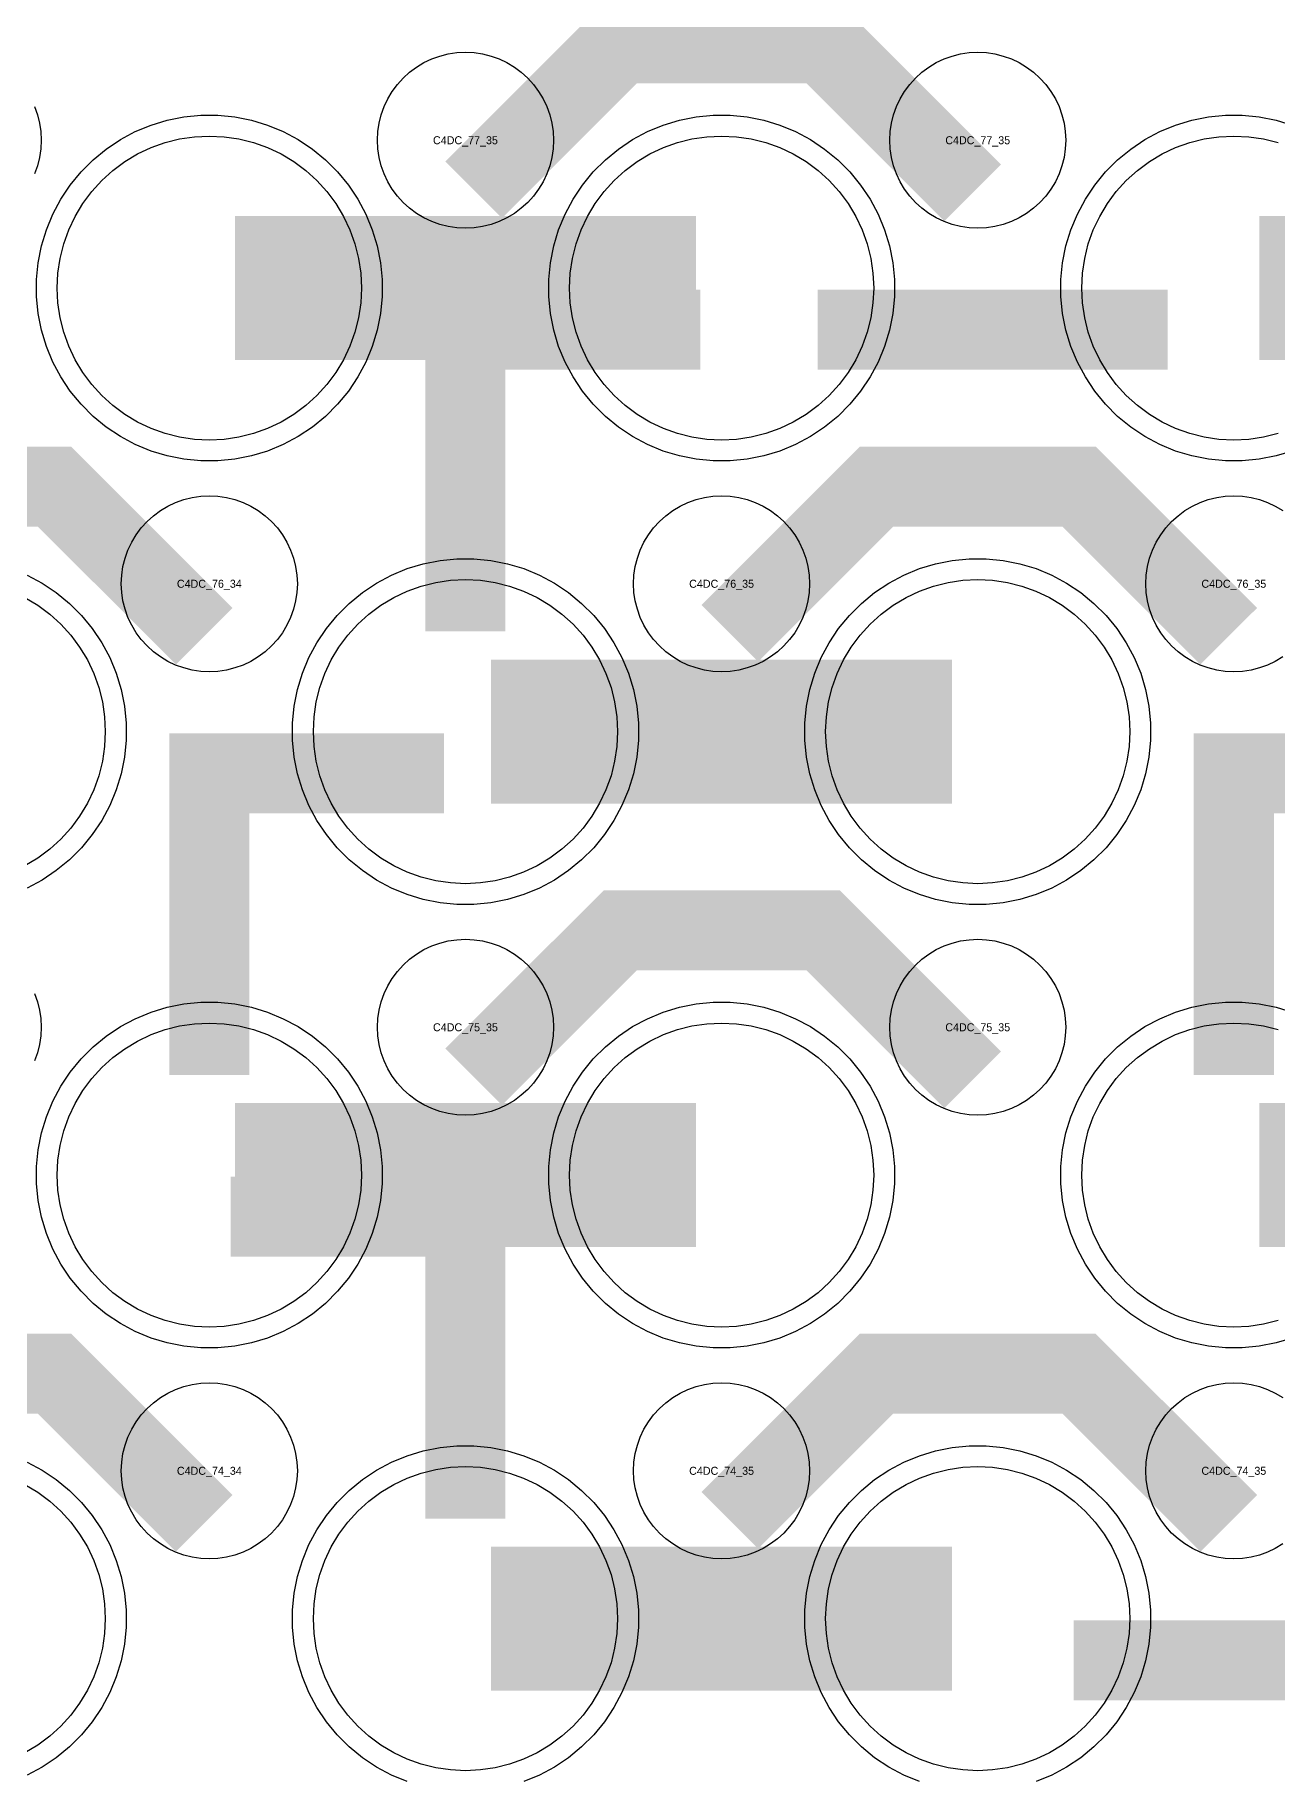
# Model space of a CAD drawing. Extents: x -11880 to 11880, y -14992 to 14992.
# Drawn here: x -934 to -546, y -4635 to -4091 of the extents above; entities that cross this region are included whole.
import ezdxf
from ezdxf.enums import TextEntityAlignment as Align

# ---------------------------------------------------------------- set-up
doc = ezdxf.new("R2010")
doc.units = 0
doc.header["$MEASUREMENT"] = 0
for name, color, linetype in [('GDS_775_DT_237', 138, 'CONTINUOUS'), ('RDL1_FS', 34, 'CONTINUOUS'), ('RDL_BS', 160, 'CONTINUOUS')]:
    doc.layers.add(name, color=color, linetype=linetype)

msp = doc.modelspace()

# ---------------------------------------------------------------- linework, layer by layer
at = {"layer": 'RDL1_FS', "color": 241, "true_color": 0xf7abae}
for points in [[(-880, -4217.639), (-884.657, -4217.41), (-889.268, -4216.726), (-893.791, -4215.594), (-898.181, -4214.022), (-902.395, -4212.03), (-906.395, -4209.632), (-910.14, -4206.854), (-913.594, -4203.724), (-916.724, -4200.27), (-919.502, -4196.525), (-921.9, -4192.525), (-923.892, -4188.311), (-925.464, -4183.921), (-926.596, -4179.398), (-927.28, -4174.787), (-927.509, -4170.13), (-927.28, -4165.473), (-926.596, -4160.862), (-925.464, -4156.339), (-923.892, -4151.949), (-921.9, -4147.735), (-919.502, -4143.735), (-916.724, -4139.99), (-913.594, -4136.536), (-910.14, -4133.406), (-906.395, -4130.628), (-902.395, -4128.23), (-898.181, -4126.238), (-893.791, -4124.666), (-889.268, -4123.534), (-884.657, -4122.85), (-880, -4122.621), (-875.343, -4122.85), (-870.732, -4123.534), (-866.209, -4124.666), (-861.819, -4126.238), (-857.605, -4128.23), (-853.605, -4130.628), (-849.86, -4133.406), (-846.406, -4136.536), (-843.276, -4139.99), (-840.498, -4143.735), (-838.1, -4147.735), (-836.108, -4151.949), (-834.536, -4156.339), (-833.404, -4160.862), (-832.72, -4165.473), (-832.491, -4170.13), (-832.72, -4174.787), (-833.404, -4179.398), (-834.536, -4183.921), (-836.108, -4188.311), (-838.1, -4192.525), (-840.498, -4196.525), (-843.276, -4200.27), (-846.406, -4203.724), (-849.86, -4206.854), (-853.605, -4209.632), (-857.605, -4212.03), (-861.819, -4214.022), (-866.209, -4215.594), (-870.732, -4216.726), (-875.343, -4217.41)], [(-720, -4217.639), (-724.657, -4217.41), (-729.268, -4216.726), (-733.791, -4215.594), (-738.181, -4214.022), (-742.395, -4212.03), (-746.395, -4209.632), (-750.14, -4206.854), (-753.594, -4203.724), (-756.724, -4200.27), (-759.502, -4196.525), (-761.9, -4192.525), (-763.892, -4188.311), (-765.464, -4183.921), (-766.596, -4179.398), (-767.28, -4174.787), (-767.509, -4170.13), (-767.28, -4165.473), (-766.596, -4160.862), (-765.464, -4156.339), (-763.892, -4151.949), (-761.9, -4147.735), (-759.502, -4143.735), (-756.724, -4139.99), (-753.594, -4136.536), (-750.14, -4133.406), (-746.395, -4130.628), (-742.395, -4128.23), (-738.181, -4126.238), (-733.791, -4124.666), (-729.268, -4123.534), (-724.657, -4122.85), (-720, -4122.621), (-715.343, -4122.85), (-710.732, -4123.534), (-706.209, -4124.666), (-701.819, -4126.238), (-697.605, -4128.23), (-693.605, -4130.628), (-689.86, -4133.406), (-686.406, -4136.536), (-683.276, -4139.99), (-680.498, -4143.735), (-678.1, -4147.735), (-676.108, -4151.949), (-674.536, -4156.339), (-673.404, -4160.862), (-672.72, -4165.473), (-672.491, -4170.13), (-672.72, -4174.787), (-673.404, -4179.398), (-674.536, -4183.921), (-676.108, -4188.311), (-678.1, -4192.525), (-680.498, -4196.525), (-683.276, -4200.27), (-686.406, -4203.724), (-689.86, -4206.854), (-693.605, -4209.632), (-697.605, -4212.03), (-701.819, -4214.022), (-706.209, -4215.594), (-710.732, -4216.726), (-715.343, -4217.41)], [(-800, -4356.204), (-804.657, -4355.975), (-809.268, -4355.291), (-813.791, -4354.159), (-818.181, -4352.587), (-822.395, -4350.595), (-826.395, -4348.197), (-830.14, -4345.419), (-833.594, -4342.289), (-836.724, -4338.835), (-839.502, -4335.09), (-841.9, -4331.09), (-843.892, -4326.876), (-845.464, -4322.486), (-846.596, -4317.963), (-847.28, -4313.352), (-847.509, -4308.695), (-847.28, -4304.038), (-846.596, -4299.427), (-845.464, -4294.904), (-843.892, -4290.514), (-841.9, -4286.3), (-839.502, -4282.3), (-836.724, -4278.555), (-833.594, -4275.101), (-830.14, -4271.971), (-826.395, -4269.193), (-822.395, -4266.795), (-818.181, -4264.803), (-813.791, -4263.231), (-809.268, -4262.099), (-804.657, -4261.415), (-800, -4261.186), (-795.343, -4261.415), (-790.732, -4262.099), (-786.209, -4263.231), (-781.819, -4264.803), (-777.605, -4266.795), (-773.605, -4269.193), (-769.86, -4271.971), (-766.406, -4275.101), (-763.276, -4278.555), (-760.498, -4282.3), (-758.1, -4286.3), (-756.108, -4290.514), (-754.536, -4294.904), (-753.404, -4299.427), (-752.72, -4304.038), (-752.491, -4308.695), (-752.72, -4313.352), (-753.404, -4317.963), (-754.536, -4322.486), (-756.108, -4326.876), (-758.1, -4331.09), (-760.498, -4335.09), (-763.276, -4338.835), (-766.406, -4342.289), (-769.86, -4345.419), (-773.605, -4348.197), (-777.605, -4350.595), (-781.819, -4352.587), (-786.209, -4354.159), (-790.732, -4355.291), (-795.343, -4355.975)], [(-640, -4356.204), (-644.657, -4355.975), (-649.268, -4355.291), (-653.791, -4354.159), (-658.181, -4352.587), (-662.395, -4350.595), (-666.395, -4348.197), (-670.14, -4345.419), (-673.594, -4342.289), (-676.724, -4338.835), (-679.502, -4335.09), (-681.9, -4331.09), (-683.892, -4326.876), (-685.464, -4322.486), (-686.596, -4317.963), (-687.28, -4313.352), (-687.509, -4308.695), (-687.28, -4304.038), (-686.596, -4299.427), (-685.464, -4294.904), (-683.892, -4290.514), (-681.9, -4286.3), (-679.502, -4282.3), (-676.724, -4278.555), (-673.594, -4275.101), (-670.14, -4271.971), (-666.395, -4269.193), (-662.395, -4266.795), (-658.181, -4264.803), (-653.791, -4263.231), (-649.268, -4262.099), (-644.657, -4261.415), (-640, -4261.186), (-635.343, -4261.415), (-630.732, -4262.099), (-626.209, -4263.231), (-621.819, -4264.803), (-617.605, -4266.795), (-613.605, -4269.193), (-609.86, -4271.971), (-606.406, -4275.101), (-603.276, -4278.555), (-600.498, -4282.3), (-598.1, -4286.3), (-596.108, -4290.514), (-594.536, -4294.904), (-593.404, -4299.427), (-592.72, -4304.038), (-592.491, -4308.695), (-592.72, -4313.352), (-593.404, -4317.963), (-594.536, -4322.486), (-596.108, -4326.876), (-598.1, -4331.09), (-600.498, -4335.09), (-603.276, -4338.835), (-606.406, -4342.289), (-609.86, -4345.419), (-613.605, -4348.197), (-617.605, -4350.595), (-621.819, -4352.587), (-626.209, -4354.159), (-630.732, -4355.291), (-635.343, -4355.975)], [(-880, -4494.769), (-884.657, -4494.54), (-889.268, -4493.856), (-893.791, -4492.724), (-898.181, -4491.152), (-902.395, -4489.16), (-906.395, -4486.762), (-910.14, -4483.984), (-913.594, -4480.854), (-916.724, -4477.4), (-919.502, -4473.655), (-921.9, -4469.655), (-923.892, -4465.441), (-925.464, -4461.051), (-926.596, -4456.528), (-927.28, -4451.917), (-927.509, -4447.26), (-927.28, -4442.603), (-926.596, -4437.992), (-925.464, -4433.469), (-923.892, -4429.079), (-921.9, -4424.865), (-919.502, -4420.865), (-916.724, -4417.12), (-913.594, -4413.666), (-910.14, -4410.536), (-906.395, -4407.758), (-902.395, -4405.36), (-898.181, -4403.368), (-893.791, -4401.796), (-889.268, -4400.664), (-884.657, -4399.98), (-880, -4399.751), (-875.343, -4399.98), (-870.732, -4400.664), (-866.209, -4401.796), (-861.819, -4403.368), (-857.605, -4405.36), (-853.605, -4407.758), (-849.86, -4410.536), (-846.406, -4413.666), (-843.276, -4417.12), (-840.498, -4420.865), (-838.1, -4424.865), (-836.108, -4429.079), (-834.536, -4433.469), (-833.404, -4437.992), (-832.72, -4442.603), (-832.491, -4447.26), (-832.72, -4451.917), (-833.404, -4456.528), (-834.536, -4461.051), (-836.108, -4465.441), (-838.1, -4469.655), (-840.498, -4473.655), (-843.276, -4477.4), (-846.406, -4480.854), (-849.86, -4483.984), (-853.605, -4486.762), (-857.605, -4489.16), (-861.819, -4491.152), (-866.209, -4492.724), (-870.732, -4493.856), (-875.343, -4494.54)], [(-720, -4494.769), (-724.657, -4494.54), (-729.268, -4493.856), (-733.791, -4492.724), (-738.181, -4491.152), (-742.395, -4489.16), (-746.395, -4486.762), (-750.14, -4483.984), (-753.594, -4480.854), (-756.724, -4477.4), (-759.502, -4473.655), (-761.9, -4469.655), (-763.892, -4465.441), (-765.464, -4461.051), (-766.596, -4456.528), (-767.28, -4451.917), (-767.509, -4447.26), (-767.28, -4442.603), (-766.596, -4437.992), (-765.464, -4433.469), (-763.892, -4429.079), (-761.9, -4424.865), (-759.502, -4420.865), (-756.724, -4417.12), (-753.594, -4413.666), (-750.14, -4410.536), (-746.395, -4407.758), (-742.395, -4405.36), (-738.181, -4403.368), (-733.791, -4401.796), (-729.268, -4400.664), (-724.657, -4399.98), (-720, -4399.751), (-715.343, -4399.98), (-710.732, -4400.664), (-706.209, -4401.796), (-701.819, -4403.368), (-697.605, -4405.36), (-693.605, -4407.758), (-689.86, -4410.536), (-686.406, -4413.666), (-683.276, -4417.12), (-680.498, -4420.865), (-678.1, -4424.865), (-676.108, -4429.079), (-674.536, -4433.469), (-673.404, -4437.992), (-672.72, -4442.603), (-672.491, -4447.26), (-672.72, -4451.917), (-673.404, -4456.528), (-674.536, -4461.051), (-676.108, -4465.441), (-678.1, -4469.655), (-680.498, -4473.655), (-683.276, -4477.4), (-686.406, -4480.854), (-689.86, -4483.984), (-693.605, -4486.762), (-697.605, -4489.16), (-701.819, -4491.152), (-706.209, -4492.724), (-710.732, -4493.856), (-715.343, -4494.54)], [(-800, -4633.334), (-804.657, -4633.105), (-809.268, -4632.421), (-813.791, -4631.289), (-818.181, -4629.717), (-822.395, -4627.725), (-826.395, -4625.327), (-830.14, -4622.549), (-833.594, -4619.419), (-836.724, -4615.965), (-839.502, -4612.22), (-841.9, -4608.22), (-843.892, -4604.006), (-845.464, -4599.616), (-846.596, -4595.093), (-847.28, -4590.482), (-847.509, -4585.825), (-847.28, -4581.168), (-846.596, -4576.557), (-845.464, -4572.034), (-843.892, -4567.644), (-841.9, -4563.43), (-839.502, -4559.43), (-836.724, -4555.685), (-833.594, -4552.231), (-830.14, -4549.101), (-826.395, -4546.323), (-822.395, -4543.925), (-818.181, -4541.933), (-813.791, -4540.361), (-809.268, -4539.229), (-804.657, -4538.545), (-800, -4538.316), (-795.343, -4538.545), (-790.732, -4539.229), (-786.209, -4540.361), (-781.819, -4541.933), (-777.605, -4543.925), (-773.605, -4546.323), (-769.86, -4549.101), (-766.406, -4552.231), (-763.276, -4555.685), (-760.498, -4559.43), (-758.1, -4563.43), (-756.108, -4567.644), (-754.536, -4572.034), (-753.404, -4576.557), (-752.72, -4581.168), (-752.491, -4585.825), (-752.72, -4590.482), (-753.404, -4595.093), (-754.536, -4599.616), (-756.108, -4604.006), (-758.1, -4608.22), (-760.498, -4612.22), (-763.276, -4615.965), (-766.406, -4619.419), (-769.86, -4622.549), (-773.605, -4625.327), (-777.605, -4627.725), (-781.819, -4629.717), (-786.209, -4631.289), (-790.732, -4632.421), (-795.343, -4633.105)], [(-640, -4633.334), (-644.657, -4633.105), (-649.268, -4632.421), (-653.791, -4631.289), (-658.181, -4629.717), (-662.395, -4627.725), (-666.395, -4625.327), (-670.14, -4622.549), (-673.594, -4619.419), (-676.724, -4615.965), (-679.502, -4612.22), (-681.9, -4608.22), (-683.892, -4604.006), (-685.464, -4599.616), (-686.596, -4595.093), (-687.28, -4590.482), (-687.509, -4585.825), (-687.28, -4581.168), (-686.596, -4576.557), (-685.464, -4572.034), (-683.892, -4567.644), (-681.9, -4563.43), (-679.502, -4559.43), (-676.724, -4555.685), (-673.594, -4552.231), (-670.14, -4549.101), (-666.395, -4546.323), (-662.395, -4543.925), (-658.181, -4541.933), (-653.791, -4540.361), (-649.268, -4539.229), (-644.657, -4538.545), (-640, -4538.316), (-635.343, -4538.545), (-630.732, -4539.229), (-626.209, -4540.361), (-621.819, -4541.933), (-617.605, -4543.925), (-613.605, -4546.323), (-609.86, -4549.101), (-606.406, -4552.231), (-603.276, -4555.685), (-600.498, -4559.43), (-598.1, -4563.43), (-596.108, -4567.644), (-594.536, -4572.034), (-593.404, -4576.557), (-592.72, -4581.168), (-592.491, -4585.825), (-592.72, -4590.482), (-593.404, -4595.093), (-594.536, -4599.616), (-596.108, -4604.006), (-598.1, -4608.22), (-600.498, -4612.22), (-603.276, -4615.965), (-606.406, -4619.419), (-609.86, -4622.549), (-613.605, -4625.327), (-617.605, -4627.725), (-621.819, -4629.717), (-626.209, -4631.289), (-630.732, -4632.421), (-635.343, -4633.105)]]:
    msp.add_lwpolyline(points, close=True, dxfattribs=at)
msp.add_lwpolyline([(-546.209, -4215.594), (-550.732, -4216.726), (-555.343, -4217.41), (-560, -4217.639), (-564.657, -4217.41), (-569.268, -4216.726), (-573.791, -4215.594), (-578.181, -4214.022), (-582.395, -4212.03), (-586.395, -4209.632), (-590.14, -4206.854), (-593.594, -4203.724), (-596.724, -4200.27), (-599.502, -4196.525), (-601.9, -4192.525), (-603.892, -4188.311), (-605.464, -4183.921), (-606.596, -4179.398), (-607.28, -4174.787), (-607.509, -4170.13), (-607.28, -4165.473), (-606.596, -4160.862), (-605.464, -4156.339), (-603.892, -4151.949), (-601.9, -4147.735), (-599.502, -4143.735), (-596.724, -4139.99), (-593.594, -4136.536), (-590.14, -4133.406), (-586.395, -4130.628), (-582.395, -4128.23), (-578.181, -4126.238), (-573.791, -4124.666), (-569.268, -4123.534), (-564.657, -4122.85), (-560, -4122.621), (-555.343, -4122.85), (-550.732, -4123.534), (-546.209, -4124.666)], dxfattribs=at)
for points in [[(-871.998, -4170.13, 45, 45, 0), (-799.998, -4170.13, 45, 45, 0)], [(-799.998, -4170.13, 45, 45, 0), (-727.998, -4170.13, 45, 45, 0)], [(-551.998, -4170.13, 45, 45, 0), (-479.998, -4170.13, 45, 45, 0)], [(-791.998, -4308.695, 45, 45, 0), (-719.998, -4308.695, 45, 45, 0)], [(-719.998, -4308.695, 45, 45, 0), (-647.998, -4308.695, 45, 45, 0)], [(-871.998, -4447.26, 45, 45, 0), (-799.998, -4447.26, 45, 45, 0)], [(-799.998, -4447.26, 45, 45, 0), (-727.998, -4447.26, 45, 45, 0)], [(-791.998, -4585.825, 45, 45, 0), (-719.998, -4585.825, 45, 45, 0)], [(-719.998, -4585.825, 45, 45, 0), (-647.998, -4585.825, 45, 45, 0)]]:
    msp.add_lwpolyline(points, format="xyseb", dxfattribs=at)
at = {"layer": 'RDL1_FS'}
for points in [[(-937.605, -4266.795), (-933.605, -4269.193), (-929.86, -4271.971), (-926.406, -4275.101), (-923.276, -4278.555), (-920.498, -4282.3), (-918.1, -4286.3), (-916.108, -4290.514), (-914.536, -4294.904), (-913.404, -4299.427), (-912.72, -4304.038), (-912.491, -4308.695), (-912.72, -4313.352), (-913.404, -4317.963), (-914.536, -4322.486), (-916.108, -4326.876), (-918.1, -4331.09), (-920.498, -4335.09), (-923.276, -4338.835), (-926.406, -4342.289), (-929.86, -4345.419), (-933.605, -4348.197), (-937.605, -4350.595)], [(-546.209, -4492.724), (-550.732, -4493.856), (-555.343, -4494.54), (-560, -4494.769), (-564.657, -4494.54), (-569.268, -4493.856), (-573.791, -4492.724), (-578.181, -4491.152), (-582.395, -4489.16), (-586.395, -4486.762), (-590.14, -4483.984), (-593.594, -4480.854), (-596.724, -4477.4), (-599.502, -4473.655), (-601.9, -4469.655), (-603.892, -4465.441), (-605.464, -4461.051), (-606.596, -4456.528), (-607.28, -4451.917), (-607.509, -4447.26), (-607.28, -4442.603), (-606.596, -4437.992), (-605.464, -4433.469), (-603.892, -4429.079), (-601.9, -4424.865), (-599.502, -4420.865), (-596.724, -4417.12), (-593.594, -4413.666), (-590.14, -4410.536), (-586.395, -4407.758), (-582.395, -4405.36), (-578.181, -4403.368), (-573.791, -4401.796), (-569.268, -4400.664), (-564.657, -4399.98), (-560, -4399.751), (-555.343, -4399.98), (-550.732, -4400.664), (-546.209, -4401.796)], [(-937.605, -4543.925), (-933.605, -4546.323), (-929.86, -4549.101), (-926.406, -4552.231), (-923.276, -4555.685), (-920.498, -4559.43), (-918.1, -4563.43), (-916.108, -4567.644), (-914.536, -4572.034), (-913.404, -4576.557), (-912.72, -4581.168), (-912.491, -4585.825), (-912.72, -4590.482), (-913.404, -4595.093), (-914.536, -4599.616), (-916.108, -4604.006), (-918.1, -4608.22), (-920.498, -4612.22), (-923.276, -4615.965), (-926.406, -4619.419), (-929.86, -4622.549), (-933.605, -4625.327), (-937.605, -4627.725)]]:
    msp.add_lwpolyline(points, dxfattribs=at)
msp.add_lwpolyline([(-551.998, -4447.26, 45, 45, 0), (-479.998, -4447.26, 45, 45, 0)], format="xyseb", dxfattribs=at)
at = {"layer": 'RDL_BS'}
for points in [[(-797.438, -4139.444, 25, 25, 0), (-751.623, -4093.629, 25, 25, 0), (-718.07, -4093.629, 25, 25, 0)], [(-641.599, -4140.343, 25, 25, 0), (-688.313, -4093.629, 25, 25, 0), (-718.071, -4093.629, 25, 25, 0)], [(-881.599, -4278.908, 25, 25, 0), (-928.313, -4232.194, 25, 25, 0), (-958.071, -4232.194, 25, 25, 0)], [(-717.438, -4278.009, 25, 25, 0), (-671.623, -4232.194, 25, 25, 0), (-638.07, -4232.194, 25, 25, 0)], [(-561.599, -4278.908, 25, 25, 0), (-608.313, -4232.194, 25, 25, 0), (-638.071, -4232.194, 25, 25, 0)], [(-560, -4415.985, 25, 25, 0), (-560, -4309.208, 25, 25, 0)], [(-572.5, -4321.708, 25, 25, 0), (-486.667, -4321.708, 25, 25, 0)], [(-560, -4339.677, 25, 25, 0), (-560, -4385.297, 25, 25, 0)], [(-797.438, -4416.574, 25, 25, 0), (-751.623, -4370.759, 25, 25, 0), (-718.07, -4370.759, 25, 25, 0)], [(-641.599, -4417.473, 25, 25, 0), (-688.313, -4370.759, 25, 25, 0), (-718.071, -4370.759, 25, 25, 0)], [(-881.599, -4556.038, 25, 25, 0), (-928.313, -4509.324, 25, 25, 0), (-958.071, -4509.324, 25, 25, 0)], [(-717.438, -4555.139, 25, 25, 0), (-671.623, -4509.324, 25, 25, 0), (-638.07, -4509.324, 25, 25, 0)], [(-561.599, -4556.038, 25, 25, 0), (-608.313, -4509.324, 25, 25, 0), (-638.071, -4509.324, 25, 25, 0)]]:
    msp.add_lwpolyline(points, format="xyseb", dxfattribs=at)
for points in [[(-800, -4151.436), (-802.693, -4151.304), (-805.365, -4150.908), (-807.984, -4150.251), (-810.519, -4149.344), (-812.956, -4148.192), (-815.28, -4146.799), (-817.443, -4145.196), (-819.442, -4143.384), (-821.254, -4141.385), (-822.857, -4139.222), (-824.25, -4136.898), (-825.402, -4134.461), (-826.309, -4131.926), (-826.966, -4129.307), (-827.362, -4126.635), (-827.494, -4123.942), (-827.362, -4121.249), (-826.966, -4118.577), (-826.309, -4115.958), (-825.402, -4113.423), (-824.25, -4110.986), (-822.857, -4108.662), (-821.254, -4106.499), (-819.442, -4104.5), (-817.443, -4102.688), (-815.28, -4101.085), (-812.956, -4099.692), (-810.519, -4098.54), (-807.984, -4097.633), (-805.365, -4096.976), (-802.693, -4096.58), (-800, -4096.448), (-797.307, -4096.58), (-794.635, -4096.976), (-792.016, -4097.633), (-789.481, -4098.54), (-787.044, -4099.692), (-784.72, -4101.085), (-782.557, -4102.688), (-780.558, -4104.5), (-778.746, -4106.499), (-777.143, -4108.662), (-775.75, -4110.986), (-774.598, -4113.423), (-773.691, -4115.958), (-773.034, -4118.577), (-772.638, -4121.249), (-772.506, -4123.942), (-772.638, -4126.635), (-773.034, -4129.307), (-773.691, -4131.926), (-774.598, -4134.461), (-775.75, -4136.898), (-777.143, -4139.222), (-778.746, -4141.385), (-780.558, -4143.384), (-782.557, -4145.196), (-784.72, -4146.799), (-787.044, -4148.192), (-789.481, -4149.344), (-792.016, -4150.251), (-794.635, -4150.908), (-797.307, -4151.304)], [(-640, -4151.436), (-642.693, -4151.304), (-645.365, -4150.908), (-647.984, -4150.251), (-650.519, -4149.344), (-652.956, -4148.192), (-655.28, -4146.799), (-657.443, -4145.196), (-659.442, -4143.384), (-661.254, -4141.385), (-662.857, -4139.222), (-664.25, -4136.898), (-665.402, -4134.461), (-666.309, -4131.926), (-666.966, -4129.307), (-667.362, -4126.635), (-667.494, -4123.942), (-667.362, -4121.249), (-666.966, -4118.577), (-666.309, -4115.958), (-665.402, -4113.423), (-664.25, -4110.986), (-662.857, -4108.662), (-661.254, -4106.499), (-659.442, -4104.5), (-657.443, -4102.688), (-655.28, -4101.085), (-652.956, -4099.692), (-650.519, -4098.54), (-647.984, -4097.633), (-645.365, -4096.976), (-642.693, -4096.58), (-640, -4096.448), (-637.307, -4096.58), (-634.635, -4096.976), (-632.016, -4097.633), (-629.481, -4098.54), (-627.044, -4099.692), (-624.72, -4101.085), (-622.557, -4102.688), (-620.558, -4104.5), (-618.746, -4106.499), (-617.143, -4108.662), (-615.75, -4110.986), (-614.598, -4113.423), (-613.691, -4115.958), (-613.034, -4118.577), (-612.638, -4121.249), (-612.506, -4123.942), (-612.638, -4126.635), (-613.034, -4129.307), (-613.691, -4131.926), (-614.598, -4134.461), (-615.75, -4136.898), (-617.143, -4139.222), (-618.746, -4141.385), (-620.558, -4143.384), (-622.557, -4145.196), (-624.72, -4146.799), (-627.044, -4148.192), (-629.481, -4149.344), (-632.016, -4150.251), (-634.635, -4150.908), (-637.307, -4151.304)], [(-880, -4290.001), (-882.693, -4289.869), (-885.365, -4289.473), (-887.984, -4288.816), (-890.519, -4287.909), (-892.956, -4286.757), (-895.28, -4285.364), (-897.443, -4283.761), (-899.442, -4281.949), (-901.254, -4279.95), (-902.857, -4277.787), (-904.25, -4275.463), (-905.402, -4273.026), (-906.309, -4270.491), (-906.966, -4267.872), (-907.362, -4265.2), (-907.494, -4262.507), (-907.362, -4259.814), (-906.966, -4257.142), (-906.309, -4254.523), (-905.402, -4251.988), (-904.25, -4249.551), (-902.857, -4247.227), (-901.254, -4245.064), (-899.442, -4243.065), (-897.443, -4241.253), (-895.28, -4239.65), (-892.956, -4238.257), (-890.519, -4237.105), (-887.984, -4236.198), (-885.365, -4235.541), (-882.693, -4235.145), (-880, -4235.013), (-877.307, -4235.145), (-874.635, -4235.541), (-872.016, -4236.198), (-869.481, -4237.105), (-867.044, -4238.257), (-864.72, -4239.65), (-862.557, -4241.253), (-860.558, -4243.065), (-858.746, -4245.064), (-857.143, -4247.227), (-855.75, -4249.551), (-854.598, -4251.988), (-853.691, -4254.523), (-853.034, -4257.142), (-852.638, -4259.814), (-852.506, -4262.507), (-852.638, -4265.2), (-853.034, -4267.872), (-853.691, -4270.491), (-854.598, -4273.026), (-855.75, -4275.463), (-857.143, -4277.787), (-858.746, -4279.95), (-860.558, -4281.949), (-862.557, -4283.761), (-864.72, -4285.364), (-867.044, -4286.757), (-869.481, -4287.909), (-872.016, -4288.816), (-874.635, -4289.473), (-877.307, -4289.869)], [(-720, -4290.001), (-722.693, -4289.869), (-725.365, -4289.473), (-727.984, -4288.816), (-730.519, -4287.909), (-732.956, -4286.757), (-735.28, -4285.364), (-737.443, -4283.761), (-739.442, -4281.949), (-741.254, -4279.95), (-742.857, -4277.787), (-744.25, -4275.463), (-745.402, -4273.026), (-746.309, -4270.491), (-746.966, -4267.872), (-747.362, -4265.2), (-747.494, -4262.507), (-747.362, -4259.814), (-746.966, -4257.142), (-746.309, -4254.523), (-745.402, -4251.988), (-744.25, -4249.551), (-742.857, -4247.227), (-741.254, -4245.064), (-739.442, -4243.065), (-737.443, -4241.253), (-735.28, -4239.65), (-732.956, -4238.257), (-730.519, -4237.105), (-727.984, -4236.198), (-725.365, -4235.541), (-722.693, -4235.145), (-720, -4235.013), (-717.307, -4235.145), (-714.635, -4235.541), (-712.016, -4236.198), (-709.481, -4237.105), (-707.044, -4238.257), (-704.72, -4239.65), (-702.557, -4241.253), (-700.558, -4243.065), (-698.746, -4245.064), (-697.143, -4247.227), (-695.75, -4249.551), (-694.598, -4251.988), (-693.691, -4254.523), (-693.034, -4257.142), (-692.638, -4259.814), (-692.506, -4262.507), (-692.638, -4265.2), (-693.034, -4267.872), (-693.691, -4270.491), (-694.598, -4273.026), (-695.75, -4275.463), (-697.143, -4277.787), (-698.746, -4279.95), (-700.558, -4281.949), (-702.557, -4283.761), (-704.72, -4285.364), (-707.044, -4286.757), (-709.481, -4287.909), (-712.016, -4288.816), (-714.635, -4289.473), (-717.307, -4289.869)], [(-800, -4428.566), (-802.693, -4428.434), (-805.365, -4428.038), (-807.984, -4427.381), (-810.519, -4426.474), (-812.956, -4425.322), (-815.28, -4423.929), (-817.443, -4422.326), (-819.442, -4420.514), (-821.254, -4418.515), (-822.857, -4416.352), (-824.25, -4414.028), (-825.402, -4411.591), (-826.309, -4409.056), (-826.966, -4406.437), (-827.362, -4403.765), (-827.494, -4401.072), (-827.362, -4398.379), (-826.966, -4395.707), (-826.309, -4393.088), (-825.402, -4390.553), (-824.25, -4388.116), (-822.857, -4385.792), (-821.254, -4383.629), (-819.442, -4381.63), (-817.443, -4379.818), (-815.28, -4378.215), (-812.956, -4376.822), (-810.519, -4375.67), (-807.984, -4374.763), (-805.365, -4374.106), (-802.693, -4373.71), (-800, -4373.578), (-797.307, -4373.71), (-794.635, -4374.106), (-792.016, -4374.763), (-789.481, -4375.67), (-787.044, -4376.822), (-784.72, -4378.215), (-782.557, -4379.818), (-780.558, -4381.63), (-778.746, -4383.629), (-777.143, -4385.792), (-775.75, -4388.116), (-774.598, -4390.553), (-773.691, -4393.088), (-773.034, -4395.707), (-772.638, -4398.379), (-772.506, -4401.072), (-772.638, -4403.765), (-773.034, -4406.437), (-773.691, -4409.056), (-774.598, -4411.591), (-775.75, -4414.028), (-777.143, -4416.352), (-778.746, -4418.515), (-780.558, -4420.514), (-782.557, -4422.326), (-784.72, -4423.929), (-787.044, -4425.322), (-789.481, -4426.474), (-792.016, -4427.381), (-794.635, -4428.038), (-797.307, -4428.434)], [(-640, -4428.566), (-642.693, -4428.434), (-645.365, -4428.038), (-647.984, -4427.381), (-650.519, -4426.474), (-652.956, -4425.322), (-655.28, -4423.929), (-657.443, -4422.326), (-659.442, -4420.514), (-661.254, -4418.515), (-662.857, -4416.352), (-664.25, -4414.028), (-665.402, -4411.591), (-666.309, -4409.056), (-666.966, -4406.437), (-667.362, -4403.765), (-667.494, -4401.072), (-667.362, -4398.379), (-666.966, -4395.707), (-666.309, -4393.088), (-665.402, -4390.553), (-664.25, -4388.116), (-662.857, -4385.792), (-661.254, -4383.629), (-659.442, -4381.63), (-657.443, -4379.818), (-655.28, -4378.215), (-652.956, -4376.822), (-650.519, -4375.67), (-647.984, -4374.763), (-645.365, -4374.106), (-642.693, -4373.71), (-640, -4373.578), (-637.307, -4373.71), (-634.635, -4374.106), (-632.016, -4374.763), (-629.481, -4375.67), (-627.044, -4376.822), (-624.72, -4378.215), (-622.557, -4379.818), (-620.558, -4381.63), (-618.746, -4383.629), (-617.143, -4385.792), (-615.75, -4388.116), (-614.598, -4390.553), (-613.691, -4393.088), (-613.034, -4395.707), (-612.638, -4398.379), (-612.506, -4401.072), (-612.638, -4403.765), (-613.034, -4406.437), (-613.691, -4409.056), (-614.598, -4411.591), (-615.75, -4414.028), (-617.143, -4416.352), (-618.746, -4418.515), (-620.558, -4420.514), (-622.557, -4422.326), (-624.72, -4423.929), (-627.044, -4425.322), (-629.481, -4426.474), (-632.016, -4427.381), (-634.635, -4428.038), (-637.307, -4428.434)], [(-880, -4567.131), (-882.693, -4566.999), (-885.365, -4566.603), (-887.984, -4565.946), (-890.519, -4565.039), (-892.956, -4563.887), (-895.28, -4562.494), (-897.443, -4560.891), (-899.442, -4559.079), (-901.254, -4557.08), (-902.857, -4554.917), (-904.25, -4552.593), (-905.402, -4550.156), (-906.309, -4547.621), (-906.966, -4545.002), (-907.362, -4542.33), (-907.494, -4539.637), (-907.362, -4536.944), (-906.966, -4534.272), (-906.309, -4531.653), (-905.402, -4529.118), (-904.25, -4526.681), (-902.857, -4524.357), (-901.254, -4522.194), (-899.442, -4520.195), (-897.443, -4518.383), (-895.28, -4516.78), (-892.956, -4515.387), (-890.519, -4514.235), (-887.984, -4513.328), (-885.365, -4512.671), (-882.693, -4512.275), (-880, -4512.143), (-877.307, -4512.275), (-874.635, -4512.671), (-872.016, -4513.328), (-869.481, -4514.235), (-867.044, -4515.387), (-864.72, -4516.78), (-862.557, -4518.383), (-860.558, -4520.195), (-858.746, -4522.194), (-857.143, -4524.357), (-855.75, -4526.681), (-854.598, -4529.118), (-853.691, -4531.653), (-853.034, -4534.272), (-852.638, -4536.944), (-852.506, -4539.637), (-852.638, -4542.33), (-853.034, -4545.002), (-853.691, -4547.621), (-854.598, -4550.156), (-855.75, -4552.593), (-857.143, -4554.917), (-858.746, -4557.08), (-860.558, -4559.079), (-862.557, -4560.891), (-864.72, -4562.494), (-867.044, -4563.887), (-869.481, -4565.039), (-872.016, -4565.946), (-874.635, -4566.603), (-877.307, -4566.999)], [(-720, -4567.131), (-722.693, -4566.999), (-725.365, -4566.603), (-727.984, -4565.946), (-730.519, -4565.039), (-732.956, -4563.887), (-735.28, -4562.494), (-737.443, -4560.891), (-739.442, -4559.079), (-741.254, -4557.08), (-742.857, -4554.917), (-744.25, -4552.593), (-745.402, -4550.156), (-746.309, -4547.621), (-746.966, -4545.002), (-747.362, -4542.33), (-747.494, -4539.637), (-747.362, -4536.944), (-746.966, -4534.272), (-746.309, -4531.653), (-745.402, -4529.118), (-744.25, -4526.681), (-742.857, -4524.357), (-741.254, -4522.194), (-739.442, -4520.195), (-737.443, -4518.383), (-735.28, -4516.78), (-732.956, -4515.387), (-730.519, -4514.235), (-727.984, -4513.328), (-725.365, -4512.671), (-722.693, -4512.275), (-720, -4512.143), (-717.307, -4512.275), (-714.635, -4512.671), (-712.016, -4513.328), (-709.481, -4514.235), (-707.044, -4515.387), (-704.72, -4516.78), (-702.557, -4518.383), (-700.558, -4520.195), (-698.746, -4522.194), (-697.143, -4524.357), (-695.75, -4526.681), (-694.598, -4529.118), (-693.691, -4531.653), (-693.034, -4534.272), (-692.638, -4536.944), (-692.506, -4539.637), (-692.638, -4542.33), (-693.034, -4545.002), (-693.691, -4547.621), (-694.598, -4550.156), (-695.75, -4552.593), (-697.143, -4554.917), (-698.746, -4557.08), (-700.558, -4559.079), (-702.557, -4560.891), (-704.72, -4562.494), (-707.044, -4563.887), (-709.481, -4565.039), (-712.016, -4565.946), (-714.635, -4566.603), (-717.307, -4566.999)]]:
    msp.add_lwpolyline(points, close=True, dxfattribs=at)
for points in [[(-934.598, -4113.423), (-933.691, -4115.958), (-933.034, -4118.577), (-932.638, -4121.249), (-932.506, -4123.942), (-932.638, -4126.635), (-933.034, -4129.307), (-933.691, -4131.926), (-934.598, -4134.461)], [(-544.72, -4285.364), (-547.044, -4286.757), (-549.481, -4287.909), (-552.016, -4288.816), (-554.635, -4289.473), (-557.307, -4289.869), (-560, -4290.001), (-562.693, -4289.869), (-565.365, -4289.473), (-567.984, -4288.816), (-570.519, -4287.909), (-572.956, -4286.757), (-575.28, -4285.364), (-577.443, -4283.761), (-579.442, -4281.949), (-581.254, -4279.95), (-582.857, -4277.787), (-584.25, -4275.463), (-585.402, -4273.026), (-586.309, -4270.491), (-586.966, -4267.872), (-587.362, -4265.2), (-587.494, -4262.507), (-587.362, -4259.814), (-586.966, -4257.142), (-586.309, -4254.523), (-585.402, -4251.988), (-584.25, -4249.551), (-582.857, -4247.227), (-581.254, -4245.064), (-579.442, -4243.065), (-577.443, -4241.253), (-575.28, -4239.65), (-572.956, -4238.257), (-570.519, -4237.105), (-567.984, -4236.198), (-565.365, -4235.541), (-562.693, -4235.145), (-560, -4235.013), (-557.307, -4235.145), (-554.635, -4235.541), (-552.016, -4236.198), (-549.481, -4237.105), (-547.044, -4238.257), (-544.72, -4239.65)], [(-936.885, -4259.82), (-932.223, -4262.312), (-927.809, -4265.259), (-923.708, -4268.621), (-919.926, -4272.403), (-916.564, -4276.504), (-913.617, -4280.918), (-911.125, -4285.58), (-909.094, -4290.49), (-907.563, -4295.53), (-906.517, -4300.757), (-906, -4306.051), (-906, -4311.339), (-906.517, -4316.633), (-907.563, -4321.86), (-909.094, -4326.9), (-911.125, -4331.81), (-913.617, -4336.472), (-916.564, -4340.886), (-919.926, -4344.987), (-923.708, -4348.769), (-927.809, -4352.131), (-932.223, -4355.078), (-936.885, -4357.57)], [(-934.598, -4390.553), (-933.691, -4393.088), (-933.034, -4395.707), (-932.638, -4398.379), (-932.506, -4401.072), (-932.638, -4403.765), (-933.034, -4406.437), (-933.691, -4409.056), (-934.598, -4411.591)], [(-541.795, -4498.166), (-546.835, -4499.697), (-552.062, -4500.743), (-557.356, -4501.26), (-562.644, -4501.26), (-567.938, -4500.743), (-573.165, -4499.697), (-578.205, -4498.166), (-583.115, -4496.135), (-587.777, -4493.643), (-592.191, -4490.696), (-596.292, -4487.334), (-600.074, -4483.552), (-603.436, -4479.451), (-606.383, -4475.037), (-608.875, -4470.375), (-610.906, -4465.465), (-612.437, -4460.425), (-613.483, -4455.198), (-614, -4449.904), (-614, -4444.616), (-613.483, -4439.322), (-612.437, -4434.095), (-610.906, -4429.055), (-608.875, -4424.145), (-606.383, -4419.483), (-603.436, -4415.069), (-600.074, -4410.968), (-596.292, -4407.186), (-592.191, -4403.824), (-587.777, -4400.877), (-583.115, -4398.385), (-578.205, -4396.354), (-573.165, -4394.823), (-567.938, -4393.777), (-562.644, -4393.26), (-557.356, -4393.26), (-552.062, -4393.777), (-546.835, -4394.823), (-541.795, -4396.354)], [(-544.72, -4562.494), (-547.044, -4563.887), (-549.481, -4565.039), (-552.016, -4565.946), (-554.635, -4566.603), (-557.307, -4566.999), (-560, -4567.131), (-562.693, -4566.999), (-565.365, -4566.603), (-567.984, -4565.946), (-570.519, -4565.039), (-572.956, -4563.887), (-575.28, -4562.494), (-577.443, -4560.891), (-579.442, -4559.079), (-581.254, -4557.08), (-582.857, -4554.917), (-584.25, -4552.593), (-585.402, -4550.156), (-586.309, -4547.621), (-586.966, -4545.002), (-587.362, -4542.33), (-587.494, -4539.637), (-587.362, -4536.944), (-586.966, -4534.272), (-586.309, -4531.653), (-585.402, -4529.118), (-584.25, -4526.681), (-582.857, -4524.357), (-581.254, -4522.194), (-579.442, -4520.195), (-577.443, -4518.383), (-575.28, -4516.78), (-572.956, -4515.387), (-570.519, -4514.235), (-567.984, -4513.328), (-565.365, -4512.671), (-562.693, -4512.275), (-560, -4512.143), (-557.307, -4512.275), (-554.635, -4512.671), (-552.016, -4513.328), (-549.481, -4514.235), (-547.044, -4515.387), (-544.72, -4516.78)], [(-936.885, -4536.95), (-932.223, -4539.442), (-927.809, -4542.389), (-923.708, -4545.751), (-919.926, -4549.533), (-916.564, -4553.634), (-913.617, -4558.048), (-911.125, -4562.71), (-909.094, -4567.62), (-907.563, -4572.66), (-906.517, -4577.887), (-906, -4583.181), (-906, -4588.469), (-906.517, -4593.763), (-907.563, -4598.99), (-909.094, -4604.03), (-911.125, -4608.94), (-913.617, -4613.602), (-916.564, -4618.016), (-919.926, -4622.117), (-923.708, -4625.899), (-927.809, -4629.261), (-932.223, -4632.208), (-936.885, -4634.7)]]:
    msp.add_lwpolyline(points, dxfattribs=at)
at = {"layer": 'RDL_BS', "color": 241, "true_color": 0xf7abae}
for points in [[(-882.644, -4224.13), (-887.938, -4223.613), (-893.165, -4222.567), (-898.205, -4221.036), (-903.115, -4219.005), (-907.777, -4216.513), (-912.191, -4213.566), (-916.292, -4210.204), (-920.074, -4206.422), (-923.436, -4202.321), (-926.383, -4197.907), (-928.875, -4193.245), (-930.906, -4188.335), (-932.437, -4183.295), (-933.483, -4178.068), (-934, -4172.774), (-934, -4167.486), (-933.483, -4162.192), (-932.437, -4156.965), (-930.906, -4151.925), (-928.875, -4147.015), (-926.383, -4142.353), (-923.436, -4137.939), (-920.074, -4133.838), (-916.292, -4130.056), (-912.191, -4126.694), (-907.777, -4123.747), (-903.115, -4121.255), (-898.205, -4119.224), (-893.165, -4117.693), (-887.938, -4116.647), (-882.644, -4116.13), (-877.356, -4116.13), (-872.062, -4116.647), (-866.835, -4117.693), (-861.795, -4119.224), (-856.885, -4121.255), (-852.223, -4123.747), (-847.809, -4126.694), (-843.708, -4130.056), (-839.926, -4133.838), (-836.564, -4137.939), (-833.617, -4142.353), (-831.125, -4147.015), (-829.094, -4151.925), (-827.563, -4156.965), (-826.517, -4162.192), (-826, -4167.486), (-826, -4172.774), (-826.517, -4178.068), (-827.563, -4183.295), (-829.094, -4188.335), (-831.125, -4193.245), (-833.617, -4197.907), (-836.564, -4202.321), (-839.926, -4206.422), (-843.708, -4210.204), (-847.809, -4213.566), (-852.223, -4216.513), (-856.885, -4219.005), (-861.795, -4221.036), (-866.835, -4222.567), (-872.062, -4223.613), (-877.356, -4224.13)], [(-722.644, -4224.13), (-727.938, -4223.613), (-733.165, -4222.567), (-738.205, -4221.036), (-743.115, -4219.005), (-747.777, -4216.513), (-752.191, -4213.566), (-756.292, -4210.204), (-760.074, -4206.422), (-763.436, -4202.321), (-766.383, -4197.907), (-768.875, -4193.245), (-770.906, -4188.335), (-772.437, -4183.295), (-773.483, -4178.068), (-774, -4172.774), (-774, -4167.486), (-773.483, -4162.192), (-772.437, -4156.965), (-770.906, -4151.925), (-768.875, -4147.015), (-766.383, -4142.353), (-763.436, -4137.939), (-760.074, -4133.838), (-756.292, -4130.056), (-752.191, -4126.694), (-747.777, -4123.747), (-743.115, -4121.255), (-738.205, -4119.224), (-733.165, -4117.693), (-727.938, -4116.647), (-722.644, -4116.13), (-717.356, -4116.13), (-712.062, -4116.647), (-706.835, -4117.693), (-701.795, -4119.224), (-696.885, -4121.255), (-692.223, -4123.747), (-687.809, -4126.694), (-683.708, -4130.056), (-679.926, -4133.838), (-676.564, -4137.939), (-673.617, -4142.353), (-671.125, -4147.015), (-669.094, -4151.925), (-667.563, -4156.965), (-666.517, -4162.192), (-666, -4167.486), (-666, -4172.774), (-666.517, -4178.068), (-667.563, -4183.295), (-669.094, -4188.335), (-671.125, -4193.245), (-673.617, -4197.907), (-676.564, -4202.321), (-679.926, -4206.422), (-683.708, -4210.204), (-687.809, -4213.566), (-692.223, -4216.513), (-696.885, -4219.005), (-701.795, -4221.036), (-706.835, -4222.567), (-712.062, -4223.613), (-717.356, -4224.13)], [(-802.644, -4362.695), (-807.938, -4362.178), (-813.165, -4361.132), (-818.205, -4359.601), (-823.115, -4357.57), (-827.777, -4355.078), (-832.191, -4352.131), (-836.292, -4348.769), (-840.074, -4344.987), (-843.436, -4340.886), (-846.383, -4336.472), (-848.875, -4331.81), (-850.906, -4326.9), (-852.437, -4321.86), (-853.483, -4316.633), (-854, -4311.339), (-854, -4306.051), (-853.483, -4300.757), (-852.437, -4295.53), (-850.906, -4290.49), (-848.875, -4285.58), (-846.383, -4280.918), (-843.436, -4276.504), (-840.074, -4272.403), (-836.292, -4268.621), (-832.191, -4265.259), (-827.777, -4262.312), (-823.115, -4259.82), (-818.205, -4257.789), (-813.165, -4256.258), (-807.938, -4255.212), (-802.644, -4254.695), (-797.356, -4254.695), (-792.062, -4255.212), (-786.835, -4256.258), (-781.795, -4257.789), (-776.885, -4259.82), (-772.223, -4262.312), (-767.809, -4265.259), (-763.708, -4268.621), (-759.926, -4272.403), (-756.564, -4276.504), (-753.617, -4280.918), (-751.125, -4285.58), (-749.094, -4290.49), (-747.563, -4295.53), (-746.517, -4300.757), (-746, -4306.051), (-746, -4311.339), (-746.517, -4316.633), (-747.563, -4321.86), (-749.094, -4326.9), (-751.125, -4331.81), (-753.617, -4336.472), (-756.564, -4340.886), (-759.926, -4344.987), (-763.708, -4348.769), (-767.809, -4352.131), (-772.223, -4355.078), (-776.885, -4357.57), (-781.795, -4359.601), (-786.835, -4361.132), (-792.062, -4362.178), (-797.356, -4362.695)], [(-642.644, -4362.695), (-647.938, -4362.178), (-653.165, -4361.132), (-658.205, -4359.601), (-663.115, -4357.57), (-667.777, -4355.078), (-672.191, -4352.131), (-676.292, -4348.769), (-680.074, -4344.987), (-683.436, -4340.886), (-686.383, -4336.472), (-688.875, -4331.81), (-690.906, -4326.9), (-692.437, -4321.86), (-693.483, -4316.633), (-694, -4311.339), (-694, -4306.051), (-693.483, -4300.757), (-692.437, -4295.53), (-690.906, -4290.49), (-688.875, -4285.58), (-686.383, -4280.918), (-683.436, -4276.504), (-680.074, -4272.403), (-676.292, -4268.621), (-672.191, -4265.259), (-667.777, -4262.312), (-663.115, -4259.82), (-658.205, -4257.789), (-653.165, -4256.258), (-647.938, -4255.212), (-642.644, -4254.695), (-637.356, -4254.695), (-632.062, -4255.212), (-626.835, -4256.258), (-621.795, -4257.789), (-616.885, -4259.82), (-612.223, -4262.312), (-607.809, -4265.259), (-603.708, -4268.621), (-599.926, -4272.403), (-596.564, -4276.504), (-593.617, -4280.918), (-591.125, -4285.58), (-589.094, -4290.49), (-587.563, -4295.53), (-586.517, -4300.757), (-586, -4306.051), (-586, -4311.339), (-586.517, -4316.633), (-587.563, -4321.86), (-589.094, -4326.9), (-591.125, -4331.81), (-593.617, -4336.472), (-596.564, -4340.886), (-599.926, -4344.987), (-603.708, -4348.769), (-607.809, -4352.131), (-612.223, -4355.078), (-616.885, -4357.57), (-621.795, -4359.601), (-626.835, -4361.132), (-632.062, -4362.178), (-637.356, -4362.695)], [(-882.644, -4501.26), (-887.938, -4500.743), (-893.165, -4499.697), (-898.205, -4498.166), (-903.115, -4496.135), (-907.777, -4493.643), (-912.191, -4490.696), (-916.292, -4487.334), (-920.074, -4483.552), (-923.436, -4479.451), (-926.383, -4475.037), (-928.875, -4470.375), (-930.906, -4465.465), (-932.437, -4460.425), (-933.483, -4455.198), (-934, -4449.904), (-934, -4444.616), (-933.483, -4439.322), (-932.437, -4434.095), (-930.906, -4429.055), (-928.875, -4424.145), (-926.383, -4419.483), (-923.436, -4415.069), (-920.074, -4410.968), (-916.292, -4407.186), (-912.191, -4403.824), (-907.777, -4400.877), (-903.115, -4398.385), (-898.205, -4396.354), (-893.165, -4394.823), (-887.938, -4393.777), (-882.644, -4393.26), (-877.356, -4393.26), (-872.062, -4393.777), (-866.835, -4394.823), (-861.795, -4396.354), (-856.885, -4398.385), (-852.223, -4400.877), (-847.809, -4403.824), (-843.708, -4407.186), (-839.926, -4410.968), (-836.564, -4415.069), (-833.617, -4419.483), (-831.125, -4424.145), (-829.094, -4429.055), (-827.563, -4434.095), (-826.517, -4439.322), (-826, -4444.616), (-826, -4449.904), (-826.517, -4455.198), (-827.563, -4460.425), (-829.094, -4465.465), (-831.125, -4470.375), (-833.617, -4475.037), (-836.564, -4479.451), (-839.926, -4483.552), (-843.708, -4487.334), (-847.809, -4490.696), (-852.223, -4493.643), (-856.885, -4496.135), (-861.795, -4498.166), (-866.835, -4499.697), (-872.062, -4500.743), (-877.356, -4501.26)], [(-722.644, -4501.26), (-727.938, -4500.743), (-733.165, -4499.697), (-738.205, -4498.166), (-743.115, -4496.135), (-747.777, -4493.643), (-752.191, -4490.696), (-756.292, -4487.334), (-760.074, -4483.552), (-763.436, -4479.451), (-766.383, -4475.037), (-768.875, -4470.375), (-770.906, -4465.465), (-772.437, -4460.425), (-773.483, -4455.198), (-774, -4449.904), (-774, -4444.616), (-773.483, -4439.322), (-772.437, -4434.095), (-770.906, -4429.055), (-768.875, -4424.145), (-766.383, -4419.483), (-763.436, -4415.069), (-760.074, -4410.968), (-756.292, -4407.186), (-752.191, -4403.824), (-747.777, -4400.877), (-743.115, -4398.385), (-738.205, -4396.354), (-733.165, -4394.823), (-727.938, -4393.777), (-722.644, -4393.26), (-717.356, -4393.26), (-712.062, -4393.777), (-706.835, -4394.823), (-701.795, -4396.354), (-696.885, -4398.385), (-692.223, -4400.877), (-687.809, -4403.824), (-683.708, -4407.186), (-679.926, -4410.968), (-676.564, -4415.069), (-673.617, -4419.483), (-671.125, -4424.145), (-669.094, -4429.055), (-667.563, -4434.095), (-666.517, -4439.322), (-666, -4444.616), (-666, -4449.904), (-666.517, -4455.198), (-667.563, -4460.425), (-669.094, -4465.465), (-671.125, -4470.375), (-673.617, -4475.037), (-676.564, -4479.451), (-679.926, -4483.552), (-683.708, -4487.334), (-687.809, -4490.696), (-692.223, -4493.643), (-696.885, -4496.135), (-701.795, -4498.166), (-706.835, -4499.697), (-712.062, -4500.743), (-717.356, -4501.26)]]:
    msp.add_lwpolyline(points, close=True, dxfattribs=at)
for points in [[(-541.795, -4221.036), (-546.835, -4222.567), (-552.062, -4223.613), (-557.356, -4224.13), (-562.644, -4224.13), (-567.938, -4223.613), (-573.165, -4222.567), (-578.205, -4221.036), (-583.115, -4219.005), (-587.777, -4216.513), (-592.191, -4213.566), (-596.292, -4210.204), (-600.074, -4206.422), (-603.436, -4202.321), (-606.383, -4197.907), (-608.875, -4193.245), (-610.906, -4188.335), (-612.437, -4183.295), (-613.483, -4178.068), (-614, -4172.774), (-614, -4167.486), (-613.483, -4162.192), (-612.437, -4156.965), (-610.906, -4151.925), (-608.875, -4147.015), (-606.383, -4142.353), (-603.436, -4137.939), (-600.074, -4133.838), (-596.292, -4130.056), (-592.191, -4126.694), (-587.777, -4123.747), (-583.115, -4121.255), (-578.205, -4119.224), (-573.165, -4117.693), (-567.938, -4116.647), (-562.644, -4116.13), (-557.356, -4116.13), (-552.062, -4116.647), (-546.835, -4117.693), (-541.795, -4119.224)], [(-818.205, -4636.731), (-823.115, -4634.7), (-827.777, -4632.208), (-832.191, -4629.261), (-836.292, -4625.899), (-840.074, -4622.117), (-843.436, -4618.016), (-846.383, -4613.602), (-848.875, -4608.94), (-850.906, -4604.03), (-852.437, -4598.99), (-853.483, -4593.763), (-854, -4588.469), (-854, -4583.181), (-853.483, -4577.887), (-852.437, -4572.66), (-850.906, -4567.62), (-848.875, -4562.71), (-846.383, -4558.048), (-843.436, -4553.634), (-840.074, -4549.533), (-836.292, -4545.751), (-832.191, -4542.389), (-827.777, -4539.442), (-823.115, -4536.95), (-818.205, -4534.919), (-813.165, -4533.388), (-807.938, -4532.342), (-802.644, -4531.825), (-797.356, -4531.825), (-792.062, -4532.342), (-786.835, -4533.388), (-781.795, -4534.919), (-776.885, -4536.95), (-772.223, -4539.442), (-767.809, -4542.389), (-763.708, -4545.751), (-759.926, -4549.533), (-756.564, -4553.634), (-753.617, -4558.048), (-751.125, -4562.71), (-749.094, -4567.62), (-747.563, -4572.66), (-746.517, -4577.887), (-746, -4583.181), (-746, -4588.469), (-746.517, -4593.763), (-747.563, -4598.99), (-749.094, -4604.03), (-751.125, -4608.94), (-753.617, -4613.602), (-756.564, -4618.016), (-759.926, -4622.117), (-763.708, -4625.899), (-767.809, -4629.261), (-772.223, -4632.208), (-776.885, -4634.7), (-781.795, -4636.731)], [(-658.205, -4636.731), (-663.115, -4634.7), (-667.777, -4632.208), (-672.191, -4629.261), (-676.292, -4625.899), (-680.074, -4622.117), (-683.436, -4618.016), (-686.383, -4613.602), (-688.875, -4608.94), (-690.906, -4604.03), (-692.437, -4598.99), (-693.483, -4593.763), (-694, -4588.469), (-694, -4583.181), (-693.483, -4577.887), (-692.437, -4572.66), (-690.906, -4567.62), (-688.875, -4562.71), (-686.383, -4558.048), (-683.436, -4553.634), (-680.074, -4549.533), (-676.292, -4545.751), (-672.191, -4542.389), (-667.777, -4539.442), (-663.115, -4536.95), (-658.205, -4534.919), (-653.165, -4533.388), (-647.938, -4532.342), (-642.644, -4531.825), (-637.356, -4531.825), (-632.062, -4532.342), (-626.835, -4533.388), (-621.795, -4534.919), (-616.885, -4536.95), (-612.223, -4539.442), (-607.809, -4542.389), (-603.708, -4545.751), (-599.926, -4549.533), (-596.564, -4553.634), (-593.617, -4558.048), (-591.125, -4562.71), (-589.094, -4567.62), (-587.563, -4572.66), (-586.517, -4577.887), (-586, -4583.181), (-586, -4588.469), (-586.517, -4593.763), (-587.563, -4598.99), (-589.094, -4604.03), (-591.125, -4608.94), (-593.617, -4613.602), (-596.564, -4618.016), (-599.926, -4622.117), (-603.708, -4625.899), (-607.809, -4629.261), (-612.223, -4632.208), (-616.885, -4634.7), (-621.795, -4636.731)]]:
    msp.add_lwpolyline(points, dxfattribs=at)
for points in [[(-800, -4277.42, 25, 25, 0), (-800, -4170.643, 25, 25, 0)], [(-812.5, -4183.143, 25, 25, 0), (-726.667, -4183.143, 25, 25, 0)], [(-772.944, -4183.143, 25, 25, 0), (-731.74, -4183.143, 25, 25, 0)], [(-689.984, -4183.143, 25, 25, 0), (-580.719, -4183.143, 25, 25, 0)], [(-800, -4201.112, 25, 25, 0), (-800, -4246.732, 25, 25, 0)], [(-880, -4415.985, 25, 25, 0), (-880, -4309.208, 25, 25, 0)], [(-892.5, -4321.708, 25, 25, 0), (-806.667, -4321.708, 25, 25, 0)], [(-852.944, -4321.708, 25, 25, 0), (-811.74, -4321.708, 25, 25, 0)], [(-880, -4339.677, 25, 25, 0), (-880, -4385.297, 25, 25, 0)], [(-800, -4554.55, 25, 25, 0), (-800, -4447.773, 25, 25, 0)], [(-787.5, -4460.273, 25, 25, 0), (-873.333, -4460.273, 25, 25, 0)], [(-827.056, -4460.273, 25, 25, 0), (-868.26, -4460.273, 25, 25, 0)], [(-800, -4478.242, 25, 25, 0), (-800, -4523.862, 25, 25, 0)], [(-609.984, -4598.838, 25, 25, 0), (-500.719, -4598.838, 25, 25, 0)]]:
    msp.add_lwpolyline(points, format="xyseb", dxfattribs=at)

# ---------------------------------------------------------------- texts
at = {"layer": 'GDS_775_DT_237'}
for s, p in [('C4DC_77_35', (-800, -4123.942)), ('C4DC_77_35', (-800, -4123.942)), ('C4DC_77_35', (-640, -4123.942)), ('C4DC_77_35', (-640, -4123.942)), ('C4DC_76_34', (-880, -4262.507)), ('C4DC_76_34', (-880, -4262.507)), ('C4DC_76_35', (-720, -4262.507)), ('C4DC_76_35', (-720, -4262.507)), ('C4DC_76_35', (-560, -4262.507)), ('C4DC_76_35', (-560, -4262.507)), ('C4DC_75_35', (-800, -4401.072)), ('C4DC_75_35', (-800, -4401.072)), ('C4DC_75_35', (-640, -4401.072)), ('C4DC_75_35', (-640, -4401.072)), ('C4DC_74_34', (-880, -4539.637)), ('C4DC_74_34', (-880, -4539.637)), ('C4DC_74_35', (-720, -4539.637)), ('C4DC_74_35', (-720, -4539.637)), ('C4DC_74_35', (-560, -4539.637)), ('C4DC_74_35', (-560, -4539.637))]:
    msp.add_text(s, height=2.5, dxfattribs=at).set_placement(p, align=Align.MIDDLE_CENTER)

doc.saveas('drawing.dxf')
